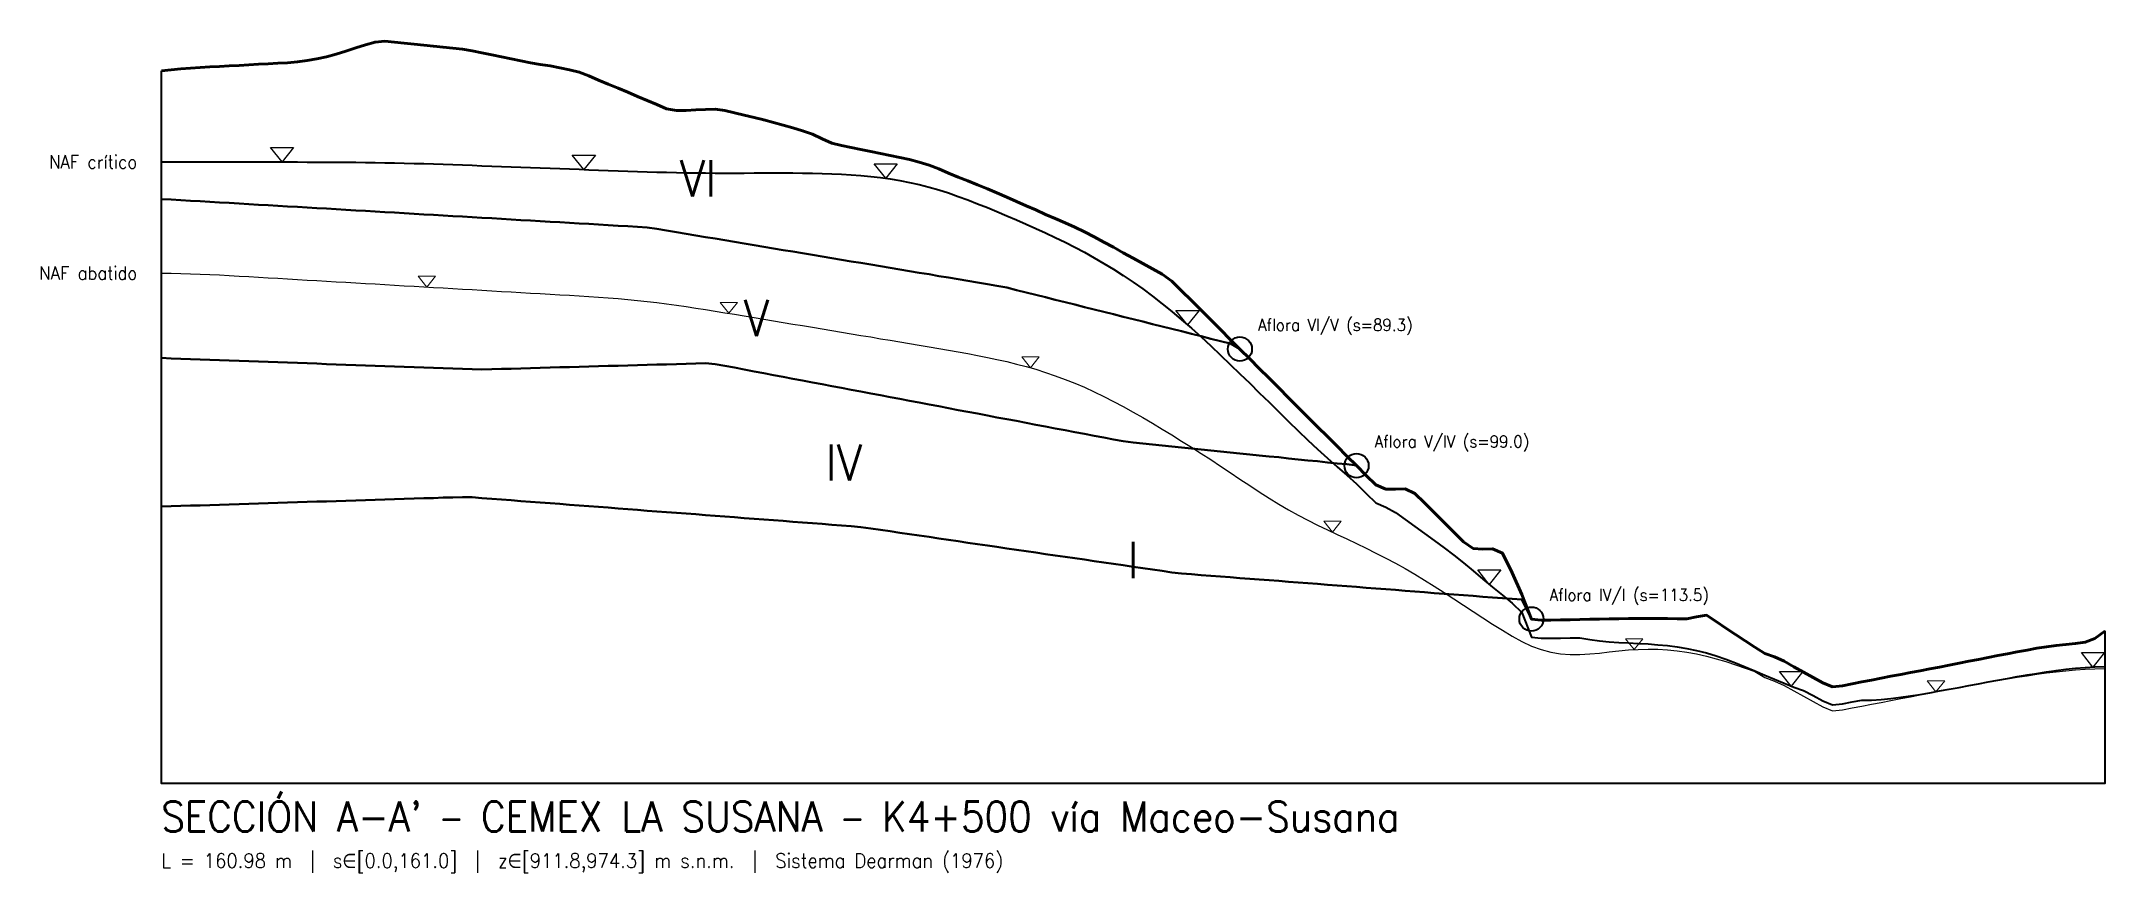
# Model space of a CAD drawing. Header units: metres. Extents: x -10 to 161, y 904 to 973.
import ezdxf
from ezdxf.enums import TextEntityAlignment as Align

# ---------------------------------------------------------------- set-up
doc = ezdxf.new("R2010")
doc.units = ezdxf.units.M
for name, color, linetype in [('AFLORAMIENTOS', 4, 'CONTINUOUS'), ('CONTORNO', 7, 'CONTINUOUS'), ('ESTRATO_V', 30, 'CONTINUOUS'), ('ESTRATO_VI', 32, 'CONTINUOUS'), ('ETIQUETAS', 7, 'CONTINUOUS'), ('NAF_ABATIDO', 4, 'CONTINUOUS'), ('NAF_CRITICO', 5, 'CONTINUOUS'), ('TERRENO', 7, 'CONTINUOUS'), ('TITULO', 7, 'CONTINUOUS')]:
    doc.layers.add(name, color=color, linetype=linetype)
doc.styles.get("Standard").update_dxf_attribs({"font": 'STANDARD'})

msp = doc.modelspace()

# ---------------------------------------------------------------- hatches: boundary and pattern name
at = {"layer": 'ESTRATO_V'}
h = msp.add_hatch(dxfattribs=at)
h.set_pattern_fill('ANSI31', scale=0.8, style=0)
h.set_pattern_definition([])
h.paths.add_polyline_path([(0, 960.22), (0.81, 960.18), (1.61, 960.13), (2.42, 960.08), (3.22, 960.04), (4.02, 959.99), (4.83, 959.94), (5.63, 959.9), (6.44, 959.85), (7.24, 959.8), (8.05, 959.76), (8.85, 959.71), (9.66, 959.66), (10.46, 959.62), (11.27, 959.57), (12.07, 959.52), (12.88, 959.48), (13.68, 959.43), (14.49, 959.38), (15.29, 959.33), (16.1, 959.29), (16.9, 959.24), (17.71, 959.19), (18.51, 959.15), (19.32, 959.1), (20.12, 959.05), (20.93, 959.01), (21.73, 958.96), (22.54, 958.91), (23.34, 958.87), (24.15, 958.82), (24.95, 958.77), (25.76, 958.73), (26.56, 958.68), (27.37, 958.63), (28.17, 958.58), (28.98, 958.54), (29.78, 958.49), (30.59, 958.44), (31.39, 958.4), (32.2, 958.35), (33, 958.3), (33.8, 958.26), (34.61, 958.21), (35.41, 958.16), (36.22, 958.12), (37.02, 958.07), (37.83, 958.02), (38.63, 957.98), (39.44, 957.93), (40.24, 957.88), (41.05, 957.75), (41.85, 957.62), (42.66, 957.48), (43.46, 957.35), (44.27, 957.21), (45.07, 957.08), (45.88, 956.95), (46.68, 956.81), (47.49, 956.68), (48.29, 956.54), (49.1, 956.41), (49.9, 956.27), (50.71, 956.14), (51.51, 956), (52.32, 955.87), (53.12, 955.74), (53.93, 955.6), (54.73, 955.47), (55.54, 955.33), (56.34, 955.2), (57.15, 955.06), (57.95, 954.93), (58.76, 954.8), (59.56, 954.66), (60.37, 954.53), (61.17, 954.39), (61.98, 954.26), (62.78, 954.12), (63.59, 953.99), (64.39, 953.85), (65.2, 953.72), (66, 953.59), (66.81, 953.45), (67.61, 953.32), (68.42, 953.18), (69.22, 953.05), (70.03, 952.9), (70.83, 952.69), (71.64, 952.49), (72.44, 952.29), (73.25, 952.09), (74.05, 951.89), (74.86, 951.69), (75.66, 951.49), (76.47, 951.28), (77.27, 951.08), (78.08, 950.88), (78.88, 950.68), (79.68, 950.48), (80.49, 950.28), (81.29, 950.08), (82.1, 949.87), (82.9, 949.67), (83.71, 949.47), (84.51, 949.27), (85.32, 949.07), (86.12, 948.87), (86.93, 948.66), (87.73, 948.46), (88.54, 948.26), (89.34, 947.8), (90.15, 946.99), (90.95, 946.19), (91.76, 945.38), (92.56, 944.58), (93.37, 943.77), (94.17, 942.97), (94.98, 942.16), (95.78, 941.36), (96.59, 940.55), (97.39, 939.75), (98.2, 938.94), (99, 938.14), (98.2, 938.25), (97.39, 938.33), (96.59, 938.41), (95.78, 938.5), (94.98, 938.58), (94.17, 938.66), (93.37, 938.74), (92.56, 938.83), (91.76, 938.91), (90.95, 938.99), (90.15, 939.07), (89.34, 939.16), (88.54, 939.24), (87.73, 939.32), (86.93, 939.4), (86.12, 939.48), (85.32, 939.57), (84.51, 939.65), (83.71, 939.73), (82.9, 939.81), (82.1, 939.9), (81.29, 939.98), (80.49, 940.06), (79.68, 940.16), (78.88, 940.32), (78.08, 940.47), (77.27, 940.62), (76.47, 940.77), (75.66, 940.92), (74.86, 941.08), (74.05, 941.23), (73.25, 941.38), (72.44, 941.53), (71.64, 941.69), (70.83, 941.84), (70.03, 941.99), (69.22, 942.14), (68.42, 942.3), (67.61, 942.45), (66.81, 942.6), (66, 942.75), (65.2, 942.9), (64.39, 943.06), (63.59, 943.21), (62.78, 943.36), (61.98, 943.51), (61.17, 943.67), (60.37, 943.82), (59.56, 943.97), (58.76, 944.12), (57.95, 944.28), (57.15, 944.43), (56.34, 944.58), (55.54, 944.73), (54.73, 944.88), (53.93, 945.04), (53.12, 945.19), (52.32, 945.34), (51.51, 945.49), (50.71, 945.65), (49.9, 945.8), (49.1, 945.95), (48.29, 946.1), (47.49, 946.26), (46.68, 946.41), (45.88, 946.56), (45.07, 946.62), (44.27, 946.6), (43.46, 946.57), (42.66, 946.55), (41.85, 946.53), (41.05, 946.51), (40.24, 946.49), (39.44, 946.46), (38.63, 946.44), (37.83, 946.42), (37.02, 946.4), (36.22, 946.37), (35.41, 946.35), (34.61, 946.33), (33.8, 946.31), (33, 946.29), (32.2, 946.26), (31.39, 946.24), (30.59, 946.22), (29.78, 946.2), (28.98, 946.17), (28.17, 946.15), (27.37, 946.13), (26.56, 946.11), (25.76, 946.12), (24.95, 946.15), (24.15, 946.18), (23.34, 946.21), (22.54, 946.24), (21.73, 946.26), (20.93, 946.29), (20.12, 946.32), (19.32, 946.35), (18.51, 946.38), (17.71, 946.41), (16.9, 946.44), (16.1, 946.47), (15.29, 946.5), (14.49, 946.53), (13.68, 946.56), (12.88, 946.59), (12.07, 946.62), (11.27, 946.65), (10.46, 946.68), (9.66, 946.71), (8.85, 946.73), (8.05, 946.76), (7.24, 946.79), (6.44, 946.82), (5.63, 946.85), (4.83, 946.88), (4.02, 946.91), (3.22, 946.94), (2.42, 946.97), (1.61, 947), (0.81, 947.03), (0, 947.06)], flags=0)
at = {"layer": 'ESTRATO_VI'}
h = msp.add_hatch(dxfattribs=at)
h.set_pattern_fill('EARTH', scale=0.5, style=0)
h.set_pattern_definition([])
h.paths.add_polyline_path([(0, 970.84), (0.81, 970.93), (1.61, 971.01), (2.42, 971.08), (3.22, 971.12), (4.02, 971.17), (4.83, 971.21), (5.63, 971.26), (6.44, 971.3), (7.24, 971.34), (8.05, 971.39), (8.85, 971.43), (9.66, 971.48), (10.46, 971.52), (11.27, 971.58), (12.07, 971.7), (12.88, 971.83), (13.68, 972), (14.49, 972.24), (15.29, 972.49), (16.1, 972.74), (16.9, 972.99), (17.71, 973.23), (18.51, 973.3), (19.32, 973.21), (20.12, 973.13), (20.93, 973.05), (21.73, 972.97), (22.54, 972.88), (23.34, 972.8), (24.15, 972.72), (24.95, 972.63), (25.76, 972.51), (26.56, 972.35), (27.37, 972.18), (28.17, 972.02), (28.98, 971.85), (29.78, 971.68), (30.59, 971.52), (31.39, 971.37), (32.2, 971.25), (33, 971.11), (33.8, 970.94), (34.61, 970.74), (35.41, 970.42), (36.22, 970.08), (37.02, 969.75), (37.83, 969.41), (38.63, 969.07), (39.44, 968.73), (40.24, 968.39), (41.05, 968.05), (41.85, 967.71), (42.66, 967.55), (43.46, 967.57), (44.27, 967.61), (45.07, 967.65), (45.88, 967.68), (46.68, 967.56), (47.49, 967.37), (48.29, 967.17), (49.1, 966.98), (49.9, 966.78), (50.71, 966.58), (51.51, 966.35), (52.32, 966.12), (53.12, 965.89), (53.93, 965.6), (54.73, 965.22), (55.54, 964.85), (56.34, 964.66), (57.15, 964.49), (57.95, 964.33), (58.76, 964.16), (59.56, 963.99), (60.37, 963.83), (61.17, 963.66), (61.98, 963.5), (62.78, 963.28), (63.59, 963.02), (64.39, 962.72), (65.2, 962.38), (66, 962.05), (66.81, 961.73), (67.61, 961.4), (68.42, 961.07), (69.22, 960.74), (70.03, 960.38), (70.83, 960.03), (71.64, 959.67), (72.44, 959.32), (73.25, 958.96), (74.05, 958.61), (74.86, 958.25), (75.66, 957.9), (76.47, 957.51), (77.27, 957.09), (78.08, 956.66), (78.88, 956.23), (79.68, 955.78), (80.49, 955.34), (81.29, 954.9), (82.1, 954.45), (82.9, 954), (83.71, 953.43), (84.51, 952.63), (85.32, 951.82), (86.12, 951.02), (86.93, 950.21), (87.73, 949.41), (88.54, 948.6), (89.34, 947.8), (88.54, 948.26), (87.73, 948.46), (86.93, 948.66), (86.12, 948.87), (85.32, 949.07), (84.51, 949.27), (83.71, 949.47), (82.9, 949.67), (82.1, 949.87), (81.29, 950.08), (80.49, 950.28), (79.68, 950.48), (78.88, 950.68), (78.08, 950.88), (77.27, 951.08), (76.47, 951.28), (75.66, 951.49), (74.86, 951.69), (74.05, 951.89), (73.25, 952.09), (72.44, 952.29), (71.64, 952.49), (70.83, 952.69), (70.03, 952.9), (69.22, 953.05), (68.42, 953.18), (67.61, 953.32), (66.81, 953.45), (66, 953.59), (65.2, 953.72), (64.39, 953.85), (63.59, 953.99), (62.78, 954.12), (61.98, 954.26), (61.17, 954.39), (60.37, 954.53), (59.56, 954.66), (58.76, 954.8), (57.95, 954.93), (57.15, 955.06), (56.34, 955.2), (55.54, 955.33), (54.73, 955.47), (53.93, 955.6), (53.12, 955.74), (52.32, 955.87), (51.51, 956), (50.71, 956.14), (49.9, 956.27), (49.1, 956.41), (48.29, 956.54), (47.49, 956.68), (46.68, 956.81), (45.88, 956.95), (45.07, 957.08), (44.27, 957.21), (43.46, 957.35), (42.66, 957.48), (41.85, 957.62), (41.05, 957.75), (40.24, 957.88), (39.44, 957.93), (38.63, 957.98), (37.83, 958.02), (37.02, 958.07), (36.22, 958.12), (35.41, 958.16), (34.61, 958.21), (33.8, 958.26), (33, 958.3), (32.2, 958.35), (31.39, 958.4), (30.59, 958.44), (29.78, 958.49), (28.98, 958.54), (28.17, 958.58), (27.37, 958.63), (26.56, 958.68), (25.76, 958.73), (24.95, 958.77), (24.15, 958.82), (23.34, 958.87), (22.54, 958.91), (21.73, 958.96), (20.93, 959.01), (20.12, 959.05), (19.32, 959.1), (18.51, 959.15), (17.71, 959.19), (16.9, 959.24), (16.1, 959.29), (15.29, 959.33), (14.49, 959.38), (13.68, 959.43), (12.88, 959.48), (12.07, 959.52), (11.27, 959.57), (10.46, 959.62), (9.66, 959.66), (8.85, 959.71), (8.05, 959.76), (7.24, 959.8), (6.44, 959.85), (5.63, 959.9), (4.83, 959.94), (4.02, 959.99), (3.22, 960.04), (2.42, 960.08), (1.61, 960.13), (0.81, 960.18), (0, 960.22)], flags=0)

# ---------------------------------------------------------------- linework, layer by layer
at = {"layer": 'AFLORAMIENTOS', "lineweight": 35}
for centre in [(89.34, 947.8), (99, 938.14), (113.49, 925.43)]:
    msp.add_circle(centre, 1, dxfattribs=at)
at = {"layer": 'CONTORNO', "lineweight": 35}
for points in [[(0, 970.84), (0.81, 970.93), (1.61, 971.01), (2.42, 971.08), (3.22, 971.12), (4.02, 971.17), (4.83, 971.21), (5.63, 971.26), (6.44, 971.3), (7.24, 971.34), (8.05, 971.39), (8.85, 971.43), (9.66, 971.48), (10.46, 971.52), (11.27, 971.58), (12.07, 971.7), (12.88, 971.83), (13.68, 972), (14.49, 972.24), (15.29, 972.49), (16.1, 972.74), (16.9, 972.99), (17.71, 973.23), (18.51, 973.3), (19.32, 973.21), (20.12, 973.13), (20.93, 973.05), (21.73, 972.97), (22.54, 972.88), (23.34, 972.8), (24.15, 972.72), (24.95, 972.63), (25.76, 972.51), (26.56, 972.35), (27.37, 972.18), (28.17, 972.02), (28.98, 971.85), (29.78, 971.68), (30.59, 971.52), (31.39, 971.37), (32.2, 971.25), (33, 971.11), (33.8, 970.94), (34.61, 970.74), (35.41, 970.42), (36.22, 970.08), (37.02, 969.75), (37.83, 969.41), (38.63, 969.07), (39.44, 968.73), (40.24, 968.39), (41.05, 968.05), (41.85, 967.71), (42.66, 967.55), (43.46, 967.57), (44.27, 967.61), (45.07, 967.65), (45.88, 967.68), (46.68, 967.56), (47.49, 967.37), (48.29, 967.17), (49.1, 966.98), (49.9, 966.78), (50.71, 966.58), (51.51, 966.35), (52.32, 966.12), (53.12, 965.89), (53.93, 965.6), (54.73, 965.22), (55.54, 964.85), (56.34, 964.66), (57.15, 964.49), (57.95, 964.33), (58.76, 964.16), (59.56, 963.99), (60.37, 963.83), (61.17, 963.66), (61.98, 963.5), (62.78, 963.28), (63.59, 963.02), (64.39, 962.72), (65.2, 962.38), (66, 962.05), (66.81, 961.73), (67.61, 961.4), (68.42, 961.07), (69.22, 960.74), (70.03, 960.38), (70.83, 960.03), (71.64, 959.67), (72.44, 959.32), (73.25, 958.96), (74.05, 958.61), (74.86, 958.25), (75.66, 957.9), (76.47, 957.51), (77.27, 957.09), (78.08, 956.66), (78.88, 956.23), (79.68, 955.78), (80.49, 955.34), (81.29, 954.9), (82.1, 954.45), (82.9, 954), (83.71, 953.43), (84.51, 952.63), (85.32, 951.82), (86.12, 951.02), (86.93, 950.21), (87.73, 949.41), (88.54, 948.6), (89.34, 947.8), (88.54, 948.26), (87.73, 948.46), (86.93, 948.66), (86.12, 948.87), (85.32, 949.07), (84.51, 949.27), (83.71, 949.47), (82.9, 949.67), (82.1, 949.87), (81.29, 950.08), (80.49, 950.28), (79.68, 950.48), (78.88, 950.68), (78.08, 950.88), (77.27, 951.08), (76.47, 951.28), (75.66, 951.49), (74.86, 951.69), (74.05, 951.89), (73.25, 952.09), (72.44, 952.29), (71.64, 952.49), (70.83, 952.69), (70.03, 952.9), (69.22, 953.05), (68.42, 953.18), (67.61, 953.32), (66.81, 953.45), (66, 953.59), (65.2, 953.72), (64.39, 953.85), (63.59, 953.99), (62.78, 954.12), (61.98, 954.26), (61.17, 954.39), (60.37, 954.53), (59.56, 954.66), (58.76, 954.8), (57.95, 954.93), (57.15, 955.06), (56.34, 955.2), (55.54, 955.33), (54.73, 955.47), (53.93, 955.6), (53.12, 955.74), (52.32, 955.87), (51.51, 956), (50.71, 956.14), (49.9, 956.27), (49.1, 956.41), (48.29, 956.54), (47.49, 956.68), (46.68, 956.81), (45.88, 956.95), (45.07, 957.08), (44.27, 957.21), (43.46, 957.35), (42.66, 957.48), (41.85, 957.62), (41.05, 957.75), (40.24, 957.88), (39.44, 957.93), (38.63, 957.98), (37.83, 958.02), (37.02, 958.07), (36.22, 958.12), (35.41, 958.16), (34.61, 958.21), (33.8, 958.26), (33, 958.3), (32.2, 958.35), (31.39, 958.4), (30.59, 958.44), (29.78, 958.49), (28.98, 958.54), (28.17, 958.58), (27.37, 958.63), (26.56, 958.68), (25.76, 958.73), (24.95, 958.77), (24.15, 958.82), (23.34, 958.87), (22.54, 958.91), (21.73, 958.96), (20.93, 959.01), (20.12, 959.05), (19.32, 959.1), (18.51, 959.15), (17.71, 959.19), (16.9, 959.24), (16.1, 959.29), (15.29, 959.33), (14.49, 959.38), (13.68, 959.43), (12.88, 959.48), (12.07, 959.52), (11.27, 959.57), (10.46, 959.62), (9.66, 959.66), (8.85, 959.71), (8.05, 959.76), (7.24, 959.8), (6.44, 959.85), (5.63, 959.9), (4.83, 959.94), (4.02, 959.99), (3.22, 960.04), (2.42, 960.08), (1.61, 960.13), (0.81, 960.18), (0, 960.22)], [(0, 960.22), (0.81, 960.18), (1.61, 960.13), (2.42, 960.08), (3.22, 960.04), (4.02, 959.99), (4.83, 959.94), (5.63, 959.9), (6.44, 959.85), (7.24, 959.8), (8.05, 959.76), (8.85, 959.71), (9.66, 959.66), (10.46, 959.62), (11.27, 959.57), (12.07, 959.52), (12.88, 959.48), (13.68, 959.43), (14.49, 959.38), (15.29, 959.33), (16.1, 959.29), (16.9, 959.24), (17.71, 959.19), (18.51, 959.15), (19.32, 959.1), (20.12, 959.05), (20.93, 959.01), (21.73, 958.96), (22.54, 958.91), (23.34, 958.87), (24.15, 958.82), (24.95, 958.77), (25.76, 958.73), (26.56, 958.68), (27.37, 958.63), (28.17, 958.58), (28.98, 958.54), (29.78, 958.49), (30.59, 958.44), (31.39, 958.4), (32.2, 958.35), (33, 958.3), (33.8, 958.26), (34.61, 958.21), (35.41, 958.16), (36.22, 958.12), (37.02, 958.07), (37.83, 958.02), (38.63, 957.98), (39.44, 957.93), (40.24, 957.88), (41.05, 957.75), (41.85, 957.62), (42.66, 957.48), (43.46, 957.35), (44.27, 957.21), (45.07, 957.08), (45.88, 956.95), (46.68, 956.81), (47.49, 956.68), (48.29, 956.54), (49.1, 956.41), (49.9, 956.27), (50.71, 956.14), (51.51, 956), (52.32, 955.87), (53.12, 955.74), (53.93, 955.6), (54.73, 955.47), (55.54, 955.33), (56.34, 955.2), (57.15, 955.06), (57.95, 954.93), (58.76, 954.8), (59.56, 954.66), (60.37, 954.53), (61.17, 954.39), (61.98, 954.26), (62.78, 954.12), (63.59, 953.99), (64.39, 953.85), (65.2, 953.72), (66, 953.59), (66.81, 953.45), (67.61, 953.32), (68.42, 953.18), (69.22, 953.05), (70.03, 952.9), (70.83, 952.69), (71.64, 952.49), (72.44, 952.29), (73.25, 952.09), (74.05, 951.89), (74.86, 951.69), (75.66, 951.49), (76.47, 951.28), (77.27, 951.08), (78.08, 950.88), (78.88, 950.68), (79.68, 950.48), (80.49, 950.28), (81.29, 950.08), (82.1, 949.87), (82.9, 949.67), (83.71, 949.47), (84.51, 949.27), (85.32, 949.07), (86.12, 948.87), (86.93, 948.66), (87.73, 948.46), (88.54, 948.26), (89.34, 947.8), (90.15, 946.99), (90.95, 946.19), (91.76, 945.38), (92.56, 944.58), (93.37, 943.77), (94.17, 942.97), (94.98, 942.16), (95.78, 941.36), (96.59, 940.55), (97.39, 939.75), (98.2, 938.94), (99, 938.14), (98.2, 938.25), (97.39, 938.33), (96.59, 938.41), (95.78, 938.5), (94.98, 938.58), (94.17, 938.66), (93.37, 938.74), (92.56, 938.83), (91.76, 938.91), (90.95, 938.99), (90.15, 939.07), (89.34, 939.16), (88.54, 939.24), (87.73, 939.32), (86.93, 939.4), (86.12, 939.48), (85.32, 939.57), (84.51, 939.65), (83.71, 939.73), (82.9, 939.81), (82.1, 939.9), (81.29, 939.98), (80.49, 940.06), (79.68, 940.16), (78.88, 940.32), (78.08, 940.47), (77.27, 940.62), (76.47, 940.77), (75.66, 940.92), (74.86, 941.08), (74.05, 941.23), (73.25, 941.38), (72.44, 941.53), (71.64, 941.69), (70.83, 941.84), (70.03, 941.99), (69.22, 942.14), (68.42, 942.3), (67.61, 942.45), (66.81, 942.6), (66, 942.75), (65.2, 942.9), (64.39, 943.06), (63.59, 943.21), (62.78, 943.36), (61.98, 943.51), (61.17, 943.67), (60.37, 943.82), (59.56, 943.97), (58.76, 944.12), (57.95, 944.28), (57.15, 944.43), (56.34, 944.58), (55.54, 944.73), (54.73, 944.88), (53.93, 945.04), (53.12, 945.19), (52.32, 945.34), (51.51, 945.49), (50.71, 945.65), (49.9, 945.8), (49.1, 945.95), (48.29, 946.1), (47.49, 946.26), (46.68, 946.41), (45.88, 946.56), (45.07, 946.62), (44.27, 946.6), (43.46, 946.57), (42.66, 946.55), (41.85, 946.53), (41.05, 946.51), (40.24, 946.49), (39.44, 946.46), (38.63, 946.44), (37.83, 946.42), (37.02, 946.4), (36.22, 946.37), (35.41, 946.35), (34.61, 946.33), (33.8, 946.31), (33, 946.29), (32.2, 946.26), (31.39, 946.24), (30.59, 946.22), (29.78, 946.2), (28.98, 946.17), (28.17, 946.15), (27.37, 946.13), (26.56, 946.11), (25.76, 946.12), (24.95, 946.15), (24.15, 946.18), (23.34, 946.21), (22.54, 946.24), (21.73, 946.26), (20.93, 946.29), (20.12, 946.32), (19.32, 946.35), (18.51, 946.38), (17.71, 946.41), (16.9, 946.44), (16.1, 946.47), (15.29, 946.5), (14.49, 946.53), (13.68, 946.56), (12.88, 946.59), (12.07, 946.62), (11.27, 946.65), (10.46, 946.68), (9.66, 946.71), (8.85, 946.73), (8.05, 946.76), (7.24, 946.79), (6.44, 946.82), (5.63, 946.85), (4.83, 946.88), (4.02, 946.91), (3.22, 946.94), (2.42, 946.97), (1.61, 947), (0.81, 947.03), (0, 947.06)], [(0, 947.06), (0.81, 947.03), (1.61, 947), (2.42, 946.97), (3.22, 946.94), (4.02, 946.91), (4.83, 946.88), (5.63, 946.85), (6.44, 946.82), (7.24, 946.79), (8.05, 946.76), (8.85, 946.73), (9.66, 946.71), (10.46, 946.68), (11.27, 946.65), (12.07, 946.62), (12.88, 946.59), (13.68, 946.56), (14.49, 946.53), (15.29, 946.5), (16.1, 946.47), (16.9, 946.44), (17.71, 946.41), (18.51, 946.38), (19.32, 946.35), (20.12, 946.32), (20.93, 946.29), (21.73, 946.26), (22.54, 946.24), (23.34, 946.21), (24.15, 946.18), (24.95, 946.15), (25.76, 946.12), (26.56, 946.11), (27.37, 946.13), (28.17, 946.15), (28.98, 946.17), (29.78, 946.2), (30.59, 946.22), (31.39, 946.24), (32.2, 946.26), (33, 946.29), (33.8, 946.31), (34.61, 946.33), (35.41, 946.35), (36.22, 946.37), (37.02, 946.4), (37.83, 946.42), (38.63, 946.44), (39.44, 946.46), (40.24, 946.49), (41.05, 946.51), (41.85, 946.53), (42.66, 946.55), (43.46, 946.57), (44.27, 946.6), (45.07, 946.62), (45.88, 946.56), (46.68, 946.41), (47.49, 946.26), (48.29, 946.1), (49.1, 945.95), (49.9, 945.8), (50.71, 945.65), (51.51, 945.49), (52.32, 945.34), (53.12, 945.19), (53.93, 945.04), (54.73, 944.88), (55.54, 944.73), (56.34, 944.58), (57.15, 944.43), (57.95, 944.28), (58.76, 944.12), (59.56, 943.97), (60.37, 943.82), (61.17, 943.67), (61.98, 943.51), (62.78, 943.36), (63.59, 943.21), (64.39, 943.06), (65.2, 942.9), (66, 942.75), (66.81, 942.6), (67.61, 942.45), (68.42, 942.3), (69.22, 942.14), (70.03, 941.99), (70.83, 941.84), (71.64, 941.69), (72.44, 941.53), (73.25, 941.38), (74.05, 941.23), (74.86, 941.08), (75.66, 940.92), (76.47, 940.77), (77.27, 940.62), (78.08, 940.47), (78.88, 940.32), (79.68, 940.16), (80.49, 940.06), (81.29, 939.98), (82.1, 939.9), (82.9, 939.81), (83.71, 939.73), (84.51, 939.65), (85.32, 939.57), (86.12, 939.48), (86.93, 939.4), (87.73, 939.32), (88.54, 939.24), (89.34, 939.16), (90.15, 939.07), (90.95, 938.99), (91.76, 938.91), (92.56, 938.83), (93.37, 938.74), (94.17, 938.66), (94.98, 938.58), (95.78, 938.5), (96.59, 938.41), (97.39, 938.33), (98.2, 938.25), (99, 938.14), (99.81, 937.33), (100.61, 936.56), (101.42, 936.2), (102.22, 936.2), (103.03, 936.21), (103.83, 935.83), (104.64, 935.05), (105.44, 934.25), (106.25, 933.44), (107.05, 932.64), (107.86, 931.83), (108.66, 931.29), (109.47, 931.23), (110.27, 931.25), (111.08, 930.89), (111.88, 929.26), (112.69, 927.47), (113.49, 925.43), (112.69, 927.04), (111.88, 927.1), (111.08, 927.16), (110.27, 927.22), (109.47, 927.28), (108.66, 927.35), (107.86, 927.41), (107.05, 927.47), (106.25, 927.53), (105.44, 927.59), (104.64, 927.66), (103.83, 927.72), (103.03, 927.78), (102.22, 927.84), (101.42, 927.9), (100.61, 927.97), (99.81, 928.03), (99, 928.09), (98.2, 928.15), (97.39, 928.21), (96.59, 928.28), (95.78, 928.34), (94.98, 928.4), (94.17, 928.46), (93.37, 928.52), (92.56, 928.59), (91.76, 928.65), (90.95, 928.71), (90.15, 928.77), (89.34, 928.83), (88.54, 928.9), (87.73, 928.96), (86.93, 929.02), (86.12, 929.08), (85.32, 929.14), (84.51, 929.21), (83.71, 929.3), (82.9, 929.42), (82.1, 929.54), (81.29, 929.65), (80.49, 929.77), (79.68, 929.89), (78.88, 930), (78.08, 930.12), (77.27, 930.24), (76.47, 930.36), (75.66, 930.47), (74.86, 930.59), (74.05, 930.71), (73.25, 930.82), (72.44, 930.94), (71.64, 931.06), (70.83, 931.18), (70.03, 931.29), (69.22, 931.41), (68.42, 931.53), (67.61, 931.64), (66.81, 931.76), (66, 931.88), (65.2, 931.99), (64.39, 932.11), (63.59, 932.23), (62.78, 932.35), (61.98, 932.46), (61.17, 932.58), (60.37, 932.7), (59.56, 932.81), (58.76, 932.93), (57.95, 933.05), (57.15, 933.13), (56.34, 933.19), (55.54, 933.25), (54.73, 933.31), (53.93, 933.37), (53.12, 933.44), (52.32, 933.5), (51.51, 933.56), (50.71, 933.62), (49.9, 933.68), (49.1, 933.74), (48.29, 933.8), (47.49, 933.86), (46.68, 933.92), (45.88, 933.99), (45.07, 934.05), (44.27, 934.11), (43.46, 934.17), (42.66, 934.23), (41.85, 934.29), (41.05, 934.35), (40.24, 934.41), (39.44, 934.48), (38.63, 934.54), (37.83, 934.6), (37.02, 934.66), (36.22, 934.72), (35.41, 934.78), (34.61, 934.84), (33.8, 934.9), (33, 934.97), (32.2, 935.03), (31.39, 935.09), (30.59, 935.15), (29.78, 935.21), (28.98, 935.27), (28.17, 935.33), (27.37, 935.39), (26.56, 935.46), (25.76, 935.52), (24.95, 935.54), (24.15, 935.51), (23.34, 935.49), (22.54, 935.46), (21.73, 935.44), (20.93, 935.41), (20.12, 935.39), (19.32, 935.36), (18.51, 935.34), (17.71, 935.31), (16.9, 935.28), (16.1, 935.26), (15.29, 935.23), (14.49, 935.21), (13.68, 935.18), (12.88, 935.16), (12.07, 935.13), (11.27, 935.11), (10.46, 935.08), (9.66, 935.06), (8.85, 935.03), (8.05, 935), (7.24, 934.98), (6.44, 934.95), (5.63, 934.93), (4.83, 934.9), (4.02, 934.88), (3.22, 934.85), (2.42, 934.83), (1.61, 934.8), (0.81, 934.78), (0, 934.75)], [(0, 934.75), (0.81, 934.78), (1.61, 934.8), (2.42, 934.83), (3.22, 934.85), (4.02, 934.88), (4.83, 934.9), (5.63, 934.93), (6.44, 934.95), (7.24, 934.98), (8.05, 935), (8.85, 935.03), (9.66, 935.06), (10.46, 935.08), (11.27, 935.11), (12.07, 935.13), (12.88, 935.16), (13.68, 935.18), (14.49, 935.21), (15.29, 935.23), (16.1, 935.26), (16.9, 935.28), (17.71, 935.31), (18.51, 935.34), (19.32, 935.36), (20.12, 935.39), (20.93, 935.41), (21.73, 935.44), (22.54, 935.46), (23.34, 935.49), (24.15, 935.51), (24.95, 935.54), (25.76, 935.52), (26.56, 935.46), (27.37, 935.39), (28.17, 935.33), (28.98, 935.27), (29.78, 935.21), (30.59, 935.15), (31.39, 935.09), (32.2, 935.03), (33, 934.97), (33.8, 934.9), (34.61, 934.84), (35.41, 934.78), (36.22, 934.72), (37.02, 934.66), (37.83, 934.6), (38.63, 934.54), (39.44, 934.48), (40.24, 934.41), (41.05, 934.35), (41.85, 934.29), (42.66, 934.23), (43.46, 934.17), (44.27, 934.11), (45.07, 934.05), (45.88, 933.99), (46.68, 933.92), (47.49, 933.86), (48.29, 933.8), (49.1, 933.74), (49.9, 933.68), (50.71, 933.62), (51.51, 933.56), (52.32, 933.5), (53.12, 933.44), (53.93, 933.37), (54.73, 933.31), (55.54, 933.25), (56.34, 933.19), (57.15, 933.13), (57.95, 933.05), (58.76, 932.93), (59.56, 932.81), (60.37, 932.7), (61.17, 932.58), (61.98, 932.46), (62.78, 932.35), (63.59, 932.23), (64.39, 932.11), (65.2, 931.99), (66, 931.88), (66.81, 931.76), (67.61, 931.64), (68.42, 931.53), (69.22, 931.41), (70.03, 931.29), (70.83, 931.18), (71.64, 931.06), (72.44, 930.94), (73.25, 930.82), (74.05, 930.71), (74.86, 930.59), (75.66, 930.47), (76.47, 930.36), (77.27, 930.24), (78.08, 930.12), (78.88, 930), (79.68, 929.89), (80.49, 929.77), (81.29, 929.65), (82.1, 929.54), (82.9, 929.42), (83.71, 929.3), (84.51, 929.21), (85.32, 929.14), (86.12, 929.08), (86.93, 929.02), (87.73, 928.96), (88.54, 928.9), (89.34, 928.83), (90.15, 928.77), (90.95, 928.71), (91.76, 928.65), (92.56, 928.59), (93.37, 928.52), (94.17, 928.46), (94.98, 928.4), (95.78, 928.34), (96.59, 928.28), (97.39, 928.21), (98.2, 928.15), (99, 928.09), (99.81, 928.03), (100.61, 927.97), (101.42, 927.9), (102.22, 927.84), (103.03, 927.78), (103.83, 927.72), (104.64, 927.66), (105.44, 927.59), (106.25, 927.53), (107.05, 927.47), (107.86, 927.41), (108.66, 927.35), (109.47, 927.28), (110.27, 927.22), (111.08, 927.16), (111.88, 927.1), (112.69, 927.04), (113.49, 925.43), (114.3, 925.34), (115.1, 925.35), (115.9, 925.36), (116.71, 925.38), (117.51, 925.39), (118.32, 925.41), (119.12, 925.42), (119.93, 925.44), (120.73, 925.45), (121.54, 925.47), (122.34, 925.48), (123.15, 925.49), (123.95, 925.48), (124.76, 925.47), (125.56, 925.45), (126.37, 925.44), (127.17, 925.63), (127.98, 925.75), (128.78, 925.23), (129.59, 924.69), (130.39, 924.16), (131.2, 923.62), (132, 923.09), (132.81, 922.58), (133.61, 922.3), (134.42, 921.93), (135.22, 921.48), (136.03, 921.04), (136.83, 920.6), (137.64, 920.16), (138.44, 919.83), (139.25, 919.91), (140.05, 920.07), (140.86, 920.22), (141.66, 920.38), (142.47, 920.53), (143.27, 920.69), (144.08, 920.84), (144.88, 921), (145.69, 921.15), (146.49, 921.31), (147.29, 921.46), (148.1, 921.62), (148.91, 921.77), (149.71, 921.93), (150.51, 922.08), (151.32, 922.24), (152.12, 922.4), (152.93, 922.55), (153.73, 922.71), (154.54, 922.86), (155.34, 923.01), (156.15, 923.14), (156.95, 923.23), (157.76, 923.32), (158.56, 923.41), (159.37, 923.51), (160.17, 923.83), (160.98, 924.44), (160.98, 911.82), (0, 911.82)]]:
    msp.add_lwpolyline(points, close=True, dxfattribs=at)
at = {"layer": 'NAF_ABATIDO', "lineweight": 25}
msp.add_lwpolyline([(0, 954.1), (0.81, 954.09), (1.61, 954.07), (2.42, 954.04), (3.22, 954.01), (4.02, 953.98), (4.83, 953.94), (5.63, 953.89), (6.44, 953.85), (7.24, 953.8), (8.05, 953.76), (8.85, 953.71), (9.66, 953.66), (10.46, 953.62), (11.27, 953.57), (12.07, 953.52), (12.88, 953.48), (13.68, 953.43), (14.49, 953.38), (15.29, 953.33), (16.1, 953.29), (16.9, 953.24), (17.71, 953.19), (18.51, 953.15), (19.32, 953.1), (20.12, 953.05), (20.93, 953.01), (21.73, 952.96), (22.54, 952.91), (23.34, 952.87), (24.15, 952.82), (24.95, 952.77), (25.76, 952.73), (26.56, 952.68), (27.37, 952.63), (28.17, 952.58), (28.98, 952.54), (29.78, 952.49), (30.59, 952.44), (31.39, 952.4), (32.2, 952.35), (33, 952.3), (33.8, 952.25), (34.61, 952.2), (35.41, 952.15), (36.22, 952.1), (37.02, 952.04), (37.83, 951.98), (38.63, 951.91), (39.44, 951.83), (40.24, 951.74), (41.05, 951.65), (41.85, 951.55), (42.66, 951.44), (43.46, 951.32), (44.27, 951.2), (45.07, 951.07), (45.88, 950.94), (46.68, 950.81), (47.49, 950.68), (48.29, 950.54), (49.1, 950.41), (49.9, 950.27), (50.71, 950.14), (51.51, 950), (52.32, 949.87), (53.12, 949.74), (53.93, 949.6), (54.73, 949.47), (55.54, 949.33), (56.34, 949.2), (57.15, 949.06), (57.95, 948.93), (58.76, 948.8), (59.56, 948.66), (60.37, 948.53), (61.17, 948.39), (61.98, 948.26), (62.78, 948.12), (63.59, 947.99), (64.39, 947.85), (65.2, 947.71), (66, 947.57), (66.81, 947.42), (67.61, 947.27), (68.42, 947.11), (69.22, 946.94), (70.03, 946.76), (70.83, 946.56), (71.64, 946.35), (72.44, 946.12), (73.25, 945.87), (74.05, 945.59), (74.86, 945.29), (75.66, 944.97), (76.47, 944.63), (77.27, 944.26), (78.08, 943.87), (78.88, 943.45), (79.68, 943.03), (80.49, 942.58), (81.29, 942.12), (82.1, 941.65), (82.9, 941.17), (83.71, 940.68), (84.51, 940.18), (85.32, 939.68), (86.12, 939.16), (86.93, 938.64), (87.73, 938.11), (88.54, 937.57), (89.34, 937.03), (90.15, 936.49), (90.95, 935.97), (91.76, 935.45), (92.56, 934.96), (93.37, 934.49), (94.17, 934.04), (94.98, 933.62), (95.78, 933.22), (96.59, 932.83), (97.39, 932.44), (98.2, 932.07), (99, 931.68), (99.81, 931.3), (100.61, 930.9), (101.42, 930.48), (102.22, 930.06), (103.03, 929.61), (103.83, 929.14), (104.64, 928.65), (105.44, 928.15), (106.25, 927.63), (107.05, 927.11), (107.86, 926.58), (108.66, 926.06), (109.47, 925.53), (110.27, 925.01), (111.08, 924.5), (111.88, 924.02), (112.69, 923.58), (113.49, 923.2), (114.3, 922.9), (115.1, 922.68), (115.9, 922.55), (116.71, 922.49), (117.51, 922.5), (118.32, 922.55), (119.12, 922.62), (119.93, 922.71), (120.73, 922.8), (121.54, 922.87), (122.34, 922.92), (123.15, 922.94), (123.95, 922.93), (124.76, 922.89), (125.56, 922.81), (126.37, 922.69), (127.17, 922.54), (127.98, 922.36), (128.78, 922.15), (129.59, 921.91), (130.39, 921.65), (131.2, 921.37), (132, 921.08), (132.81, 920.58), (133.61, 920.3), (134.42, 919.93), (135.22, 919.48), (136.03, 919.04), (136.83, 918.6), (137.64, 918.16), (138.44, 917.83), (139.25, 917.91), (140.05, 918.07), (140.86, 918.22), (141.66, 918.38), (142.47, 918.53), (143.27, 918.69), (144.08, 918.84), (144.88, 919), (145.69, 919.15), (146.49, 919.31), (147.29, 919.46), (148.1, 919.62), (148.91, 919.77), (149.71, 919.92), (150.51, 920.07), (151.32, 920.21), (152.12, 920.35), (152.93, 920.49), (153.73, 920.62), (154.54, 920.74), (155.34, 920.86), (156.15, 920.97), (156.95, 921.07), (157.76, 921.15), (158.56, 921.22), (159.37, 921.27), (160.17, 921.31), (160.98, 921.33)], dxfattribs=at)
at = {"layer": 'NAF_ABATIDO', "lineweight": 18}
for points in [[(22, 952.94), (21.28, 953.84), (22.72, 953.84), (22, 952.94)], [(47, 950.76), (46.28, 951.66), (47.72, 951.66), (47, 950.76)], [(72, 946.25), (71.28, 947.15), (72.72, 947.15), (72, 946.25)], [(97, 932.63), (96.28, 933.53), (97.72, 933.53), (97, 932.63)], [(122, 922.9), (121.28, 923.8), (122.72, 923.8), (122, 922.9)], [(147, 919.41), (146.28, 920.31), (147.72, 920.31), (147, 919.41)]]:
    msp.add_lwpolyline(points, dxfattribs=at)
at = {"layer": 'NAF_CRITICO', "lineweight": 25}
for points in [[(10, 963.3), (9.04, 964.5), (10.96, 964.5), (10, 963.3)], [(35, 962.67), (34.04, 963.87), (35.96, 963.87), (35, 962.67)], [(60, 961.95), (59.04, 963.15), (60.96, 963.15), (60, 961.95)], [(85, 949.8), (84.04, 951), (85.96, 951), (85, 949.8)], [(110, 928.3), (109.04, 929.5), (110.96, 929.5), (110, 928.3)], [(160, 921.46), (159.04, 922.66), (160.96, 922.66), (160, 921.46)], [(135, 919.88), (134.04, 921.08), (135.96, 921.08), (135, 919.88)]]:
    msp.add_lwpolyline(points, dxfattribs=at)
at = {"layer": 'NAF_CRITICO', "lineweight": 35}
msp.add_lwpolyline([(0, 963.3), (0.81, 963.3), (1.61, 963.3), (2.42, 963.3), (3.22, 963.3), (4.02, 963.3), (4.83, 963.3), (5.63, 963.3), (6.44, 963.3), (7.24, 963.3), (8.05, 963.3), (8.85, 963.3), (9.66, 963.3), (10.46, 963.3), (11.27, 963.3), (12.07, 963.29), (12.88, 963.29), (13.68, 963.29), (14.49, 963.28), (15.29, 963.28), (16.1, 963.27), (16.9, 963.26), (17.71, 963.25), (18.51, 963.24), (19.32, 963.22), (20.12, 963.2), (20.93, 963.18), (21.73, 963.16), (22.54, 963.13), (23.34, 963.11), (24.15, 963.08), (24.95, 963.05), (25.76, 963.02), (26.56, 962.99), (27.37, 962.96), (28.17, 962.93), (28.98, 962.9), (29.78, 962.87), (30.59, 962.84), (31.39, 962.81), (32.2, 962.78), (33, 962.75), (33.8, 962.72), (34.61, 962.69), (35.41, 962.66), (36.22, 962.63), (37.02, 962.6), (37.83, 962.57), (38.63, 962.54), (39.44, 962.51), (40.24, 962.49), (41.05, 962.46), (41.85, 962.44), (42.66, 962.42), (43.46, 962.41), (44.27, 962.39), (45.07, 962.39), (45.88, 962.38), (46.68, 962.38), (47.49, 962.38), (48.29, 962.38), (49.1, 962.39), (49.9, 962.39), (50.71, 962.39), (51.51, 962.39), (52.32, 962.39), (53.12, 962.38), (53.93, 962.37), (54.73, 962.35), (55.54, 962.32), (56.34, 962.28), (57.15, 962.23), (57.95, 962.18), (58.76, 962.1), (59.56, 962.01), (60.37, 961.9), (61.17, 961.77), (61.98, 961.61), (62.78, 961.43), (63.59, 961.22), (64.39, 960.98), (65.2, 960.73), (66, 960.45), (66.81, 960.15), (67.61, 959.84), (68.42, 959.52), (69.22, 959.19), (70.03, 958.84), (70.83, 958.5), (71.64, 958.14), (72.44, 957.78), (73.25, 957.42), (74.05, 957.04), (74.86, 956.65), (75.66, 956.24), (76.47, 955.82), (77.27, 955.37), (78.08, 954.9), (78.88, 954.41), (79.68, 953.9), (80.49, 953.35), (81.29, 952.78), (82.1, 952.18), (82.9, 951.55), (83.71, 950.9), (84.51, 950.22), (85.32, 949.52), (86.12, 948.8), (86.93, 948.06), (87.73, 947.3), (88.54, 946.53), (89.34, 945.75), (90.15, 944.97), (90.95, 944.18), (91.76, 943.39), (92.56, 942.59), (93.37, 941.81), (94.17, 941.03), (94.98, 940.26), (95.78, 939.5), (96.59, 938.76), (97.39, 938.05), (98.2, 937.36), (99, 936.64), (99.81, 935.83), (100.61, 935.06), (101.42, 934.7), (102.22, 934.25), (103.03, 933.67), (103.83, 933.1), (104.64, 932.53), (105.44, 931.94), (106.25, 931.34), (107.05, 930.72), (107.86, 930.08), (108.66, 929.42), (109.47, 928.75), (110.27, 928.08), (111.08, 927.4), (111.88, 926.75), (112.69, 925.97), (113.49, 923.93), (114.3, 923.84), (115.1, 923.85), (115.9, 923.86), (116.71, 923.88), (117.51, 923.88), (118.32, 923.73), (119.12, 923.63), (119.93, 923.55), (120.73, 923.5), (121.54, 923.46), (122.34, 923.42), (123.15, 923.37), (123.95, 923.31), (124.76, 923.24), (125.56, 923.13), (126.37, 923), (127.17, 922.83), (127.98, 922.63), (128.78, 922.39), (129.59, 922.11), (130.39, 921.81), (131.2, 921.48), (132, 921.14), (132.81, 920.79), (133.61, 920.44), (134.42, 920.11), (135.22, 919.8), (136.03, 919.51), (136.83, 919.1), (137.64, 918.66), (138.44, 918.33), (139.25, 918.41), (140.05, 918.57), (140.86, 918.7), (141.66, 918.72), (142.47, 918.77), (143.27, 918.85), (144.08, 918.95), (144.88, 919.06), (145.69, 919.19), (146.49, 919.33), (147.29, 919.48), (148.1, 919.62), (148.91, 919.77), (149.71, 919.92), (150.51, 920.07), (151.32, 920.22), (152.12, 920.37), (152.93, 920.52), (153.73, 920.66), (154.54, 920.8), (155.34, 920.93), (156.15, 921.05), (156.95, 921.17), (157.76, 921.27), (158.56, 921.36), (159.37, 921.43), (160.17, 921.47), (160.98, 921.5)], dxfattribs=at)
at = {"layer": 'TERRENO', "lineweight": 50}
msp.add_lwpolyline([(0, 970.84), (0.81, 970.93), (1.61, 971.01), (2.42, 971.08), (3.22, 971.12), (4.02, 971.17), (4.83, 971.21), (5.63, 971.26), (6.44, 971.3), (7.24, 971.34), (8.05, 971.39), (8.85, 971.43), (9.66, 971.48), (10.46, 971.52), (11.27, 971.58), (12.07, 971.7), (12.88, 971.83), (13.68, 972), (14.49, 972.24), (15.29, 972.49), (16.1, 972.74), (16.9, 972.99), (17.71, 973.23), (18.51, 973.3), (19.32, 973.21), (20.12, 973.13), (20.93, 973.05), (21.73, 972.97), (22.54, 972.88), (23.34, 972.8), (24.15, 972.72), (24.95, 972.63), (25.76, 972.51), (26.56, 972.35), (27.37, 972.18), (28.17, 972.02), (28.98, 971.85), (29.78, 971.68), (30.59, 971.52), (31.39, 971.37), (32.2, 971.25), (33, 971.11), (33.8, 970.94), (34.61, 970.74), (35.41, 970.42), (36.22, 970.08), (37.02, 969.75), (37.83, 969.41), (38.63, 969.07), (39.44, 968.73), (40.24, 968.39), (41.05, 968.05), (41.85, 967.71), (42.66, 967.55), (43.46, 967.57), (44.27, 967.61), (45.07, 967.65), (45.88, 967.68), (46.68, 967.56), (47.49, 967.37), (48.29, 967.17), (49.1, 966.98), (49.9, 966.78), (50.71, 966.58), (51.51, 966.35), (52.32, 966.12), (53.12, 965.89), (53.93, 965.6), (54.73, 965.22), (55.54, 964.85), (56.34, 964.66), (57.15, 964.49), (57.95, 964.33), (58.76, 964.16), (59.56, 963.99), (60.37, 963.83), (61.17, 963.66), (61.98, 963.5), (62.78, 963.28), (63.59, 963.02), (64.39, 962.72), (65.2, 962.38), (66, 962.05), (66.81, 961.73), (67.61, 961.4), (68.42, 961.07), (69.22, 960.74), (70.03, 960.38), (70.83, 960.03), (71.64, 959.67), (72.44, 959.32), (73.25, 958.96), (74.05, 958.61), (74.86, 958.25), (75.66, 957.9), (76.47, 957.51), (77.27, 957.09), (78.08, 956.66), (78.88, 956.23), (79.68, 955.78), (80.49, 955.34), (81.29, 954.9), (82.1, 954.45), (82.9, 954), (83.71, 953.43), (84.51, 952.63), (85.32, 951.82), (86.12, 951.02), (86.93, 950.21), (87.73, 949.41), (88.54, 948.6), (89.34, 947.8), (90.15, 946.99), (90.95, 946.19), (91.76, 945.38), (92.56, 944.58), (93.37, 943.77), (94.17, 942.97), (94.98, 942.16), (95.78, 941.36), (96.59, 940.55), (97.39, 939.75), (98.2, 938.94), (99, 938.14), (99.81, 937.33), (100.61, 936.56), (101.42, 936.2), (102.22, 936.2), (103.03, 936.21), (103.83, 935.83), (104.64, 935.05), (105.44, 934.25), (106.25, 933.44), (107.05, 932.64), (107.86, 931.83), (108.66, 931.29), (109.47, 931.23), (110.27, 931.25), (111.08, 930.89), (111.88, 929.26), (112.69, 927.47), (113.49, 925.43), (114.3, 925.34), (115.1, 925.35), (115.9, 925.36), (116.71, 925.38), (117.51, 925.39), (118.32, 925.41), (119.12, 925.42), (119.93, 925.44), (120.73, 925.45), (121.54, 925.47), (122.34, 925.48), (123.15, 925.49), (123.95, 925.48), (124.76, 925.47), (125.56, 925.45), (126.37, 925.44), (127.17, 925.63), (127.98, 925.75), (128.78, 925.23), (129.59, 924.69), (130.39, 924.16), (131.2, 923.62), (132, 923.09), (132.81, 922.58), (133.61, 922.3), (134.42, 921.93), (135.22, 921.48), (136.03, 921.04), (136.83, 920.6), (137.64, 920.16), (138.44, 919.83), (139.25, 919.91), (140.05, 920.07), (140.86, 920.22), (141.66, 920.38), (142.47, 920.53), (143.27, 920.69), (144.08, 920.84), (144.88, 921), (145.69, 921.15), (146.49, 921.31), (147.29, 921.46), (148.1, 921.62), (148.91, 921.77), (149.71, 921.93), (150.51, 922.08), (151.32, 922.24), (152.12, 922.4), (152.93, 922.55), (153.73, 922.71), (154.54, 922.86), (155.34, 923.01), (156.15, 923.14), (156.95, 923.23), (157.76, 923.32), (158.56, 923.41), (159.37, 923.51), (160.17, 923.83), (160.98, 924.44)], dxfattribs=at)

# ---------------------------------------------------------------- texts
at = {"layer": 'ETIQUETAS', "color": 32}
msp.add_text('VI', height=3, dxfattribs=at).set_placement((44.47, 961.95), align=Align.MIDDLE_CENTER)
at = {"layer": 'ETIQUETAS', "color": 30}
msp.add_text('V', height=3, dxfattribs=at).set_placement((49.3, 950.37), align=Align.MIDDLE_CENTER)
at = {"layer": 'ETIQUETAS', "color": 4}
for s, p in [('Aflora VI/V (s=89.3)', (90.84, 949.3)), ('Aflora V/IV (s=99.0)', (100.5, 939.64)), ('Aflora IV/I (s=113.5)', (114.99, 926.93))]:
    msp.add_text(s, height=1, dxfattribs=at).set_placement(p)
at = {"layer": 'ETIQUETAS', "color": 5}
msp.add_text('IV', height=3, dxfattribs=at).set_placement((56.54, 938.4), align=Align.MIDDLE_CENTER)
at = {"layer": 'ETIQUETAS', "color": 1}
msp.add_text('I', height=3, dxfattribs=at).set_placement((80.49, 930.32), align=Align.MIDDLE_CENTER)
at = {"layer": 'NAF_ABATIDO', "color": 4}
msp.add_text('NAF abatido', height=1.1, dxfattribs=at).set_placement((-2, 954.1), align=Align.MIDDLE_RIGHT)
at = {"layer": 'NAF_CRITICO', "color": 5}
msp.add_text('NAF crítico', height=1.1, dxfattribs=at).set_placement((-2, 963.3), align=Align.MIDDLE_RIGHT)
at = {"layer": 'TITULO', "color": 7}
msp.add_text("SECCIÓN A-A' — CEMEX LA SUSANA — K4+500 vía Maceo-Susana", height=2.5, dxfattribs=at).set_placement((0, 907.82))
at = {"layer": 'TITULO', "color": 8}
msp.add_text('L = 160.98 m  |  s∈[0.0,161.0]  |  z∈[911.8,974.3] m s.n.m.  |  Sistema Dearman (1976)', height=1.2, dxfattribs=at).set_placement((0, 904.82))

doc.saveas('drawing.dxf')
